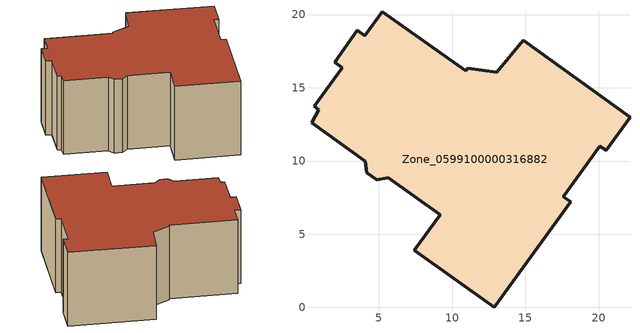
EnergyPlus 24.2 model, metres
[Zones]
Zone_0599100000316882
 floor ground (C_G): 2.49,16.38 1.98,16.76 3.54,18.94 4.05,18.56 5.23,20.21 10.93,16.16 11.06,16.34 13.07,16.05 14.87,18.25 22.15,12.99 20.52,10.73 20.07,11.02 17.61,7.57 18.09,7.22 12.87,0 7.43,3.9 9.18,6.33 5.65,8.86 4.86,8.73 4.18,9.21 4.08,9.99 0.4,12.62 0.9,13.5 0.59,13.73 z0
 wall outside (C_F): 1.98,16.76 2.49,16.38 0.59,13.73 0.9,13.5 0.4,12.62 4.08,9.99 4.18,9.21 4.86,8.73 5.65,8.86 9.18,6.33 7.43,3.9 12.87,0 18.09,7.22 17.61,7.57 20.07,11.02 20.52,10.73 22.15,12.99 14.87,18.25 13.07,16.05 11.06,16.34 10.93,16.16 5.23,20.21 4.05,18.56 3.54,18.94 1.98,16.76 z0:8.41
 roof outside (C_R): 2.49,16.38 0.59,13.73 0.9,13.5 0.4,12.62 4.08,9.99 4.18,9.21 4.86,8.73 5.65,8.86 9.18,6.33 7.43,3.9 12.87,0 18.09,7.22 17.61,7.57 20.07,11.02 20.52,10.73 22.15,12.99 14.87,18.25 13.07,16.05 11.06,16.34 10.93,16.16 5.23,20.21 4.05,18.56 3.54,18.94 1.98,16.76 z8.41
[BUILDING]
Pand.0599100000316882: North Axis=0; Terrain=City; Loads Convergence Tolerance Value=0.04; Temperature Convergence Tolerance Value=0.4; Solar Distribution=FullExterior; Maximum Number of Warmup Days=25; Minimum Number of Warmup Days=1
[Site:Location]
Rotterdam.The.Hague.AP_ZH_NLD Design_Conditions: Latitude=51.96; Longitude=4.45; Time Zone=1; Elevation=-4.5
[SITE:GROUNDTEMPERATURE:BUILDINGSURFACE]
18, 18, 18, 18, 18, 18, 18, 18, 18, 18, 18, 18
[MATERIAL] Thermal Absorptance=0.9; Solar Absorptance=0.7; Visible Absorptance=0.7
Name | Roughness | Thickness | Conductivity | Density | Specific Heat
G.D.1992-2005 | MediumSmooth | 0.15 | 0.06 | 540 | 1210
F.D.1992-2005 | Rough | 0.3 | 0.12 | 1920 | 840
R.D.1992-2005 | MediumRough | 0.2 | 0.08 | 1500 | 1000
[CONSTRUCTION]
C_G: G.D.1992-2005
C_F: F.D.1992-2005
C_R: R.D.1992-2005
[ZONE]
Zone_0599100000316882: Type=1; Multiplier=1; Ceiling Height=Autocalculate; Volume=Autocalculate; Floor Area=autocalculate; Part of Total Floor Area=Yes
[ZONEINFILTRATION:DESIGNFLOWRATE]
Infil_Zone_0599100000316882: Zone or ZoneList or Space or SpaceList=Zone_0599100000316882; Schedule=AlwaysOn; Design Flow Rate Calculation Method=Flow/Area; Flow Rate per Floor Area=0.0021; Constant Term Coefficient=1; Temperature Term Coefficient=0; Velocity Term Coefficient=0; Velocity Squared Term Coefficient=0
[HVACTEMPLATE:ZONE:IDEALLOADSAIRSYSTEM]
Zone_0599100000316882: Maximum Heating Supply Air Temperature=50; Minimum Cooling Supply Air Temperature=13; Maximum Heating Supply Air Humidity Ratio=0.0156; Minimum Cooling Supply Air Humidity Ratio=0.0077; Heating Limit=NoLimit; Cooling Limit=NoLimit; Dehumidification Control Type=ConstantSensibleHeatRatio; Cooling Sensible Heat Ratio=0.7; Dehumidification Setpoint=60; Humidification Control Type=None; Humidification Setpoint=30; Outdoor Air Method=None; Outdoor Air Flow Rate per Person=0.00944; Outdoor Air Flow Rate per Zone Floor Area=0; Outdoor Air Flow Rate per Zone=0; Demand Controlled Ventilation Type=None; Outdoor Air Economizer Type=NoEconomizer; Heat Recovery Type=None; Sensible Heat Recovery Effectiveness=0.7; Latent Heat Recovery Effectiveness=0.65
[ZONECONTROL:THERMOSTAT]
ThermostatControl_Zone_0599100000316882: Zone or ZoneList=Zone_0599100000316882; Control Type Schedule=DualSetpointControlType; Control 1=Thermostat_Zone_0599100000316882; Temperature Difference Between Cutout And Setpoint=0
[THERMOSTATSETPOINT:DUALSETPOINT]
Thermostat_Zone_0599100000316882: Heating Setpoint Temperature Schedule=HeatingSetpoint_Zone_0599100000316882; Cooling Setpoint Temperature Schedule=CoolingSetpoint_Zone_0599100000316882
[SCHEDULE:COMPACT]
HeatingSetpoint_Zone_0599100000316882: Through: 12/31, For: AllDays, Until: 24:00, 21
CoolingSetpoint_Zone_0599100000316882: Through: 12/31, For: AllDays, Until: 24:00, 24
DualSetpointControlType: Through: 12/31, For: AllDays, Until: 24:00, 4
AlwaysOn: Through: 12/31, For: AllDays, Until: 24:00, 1
